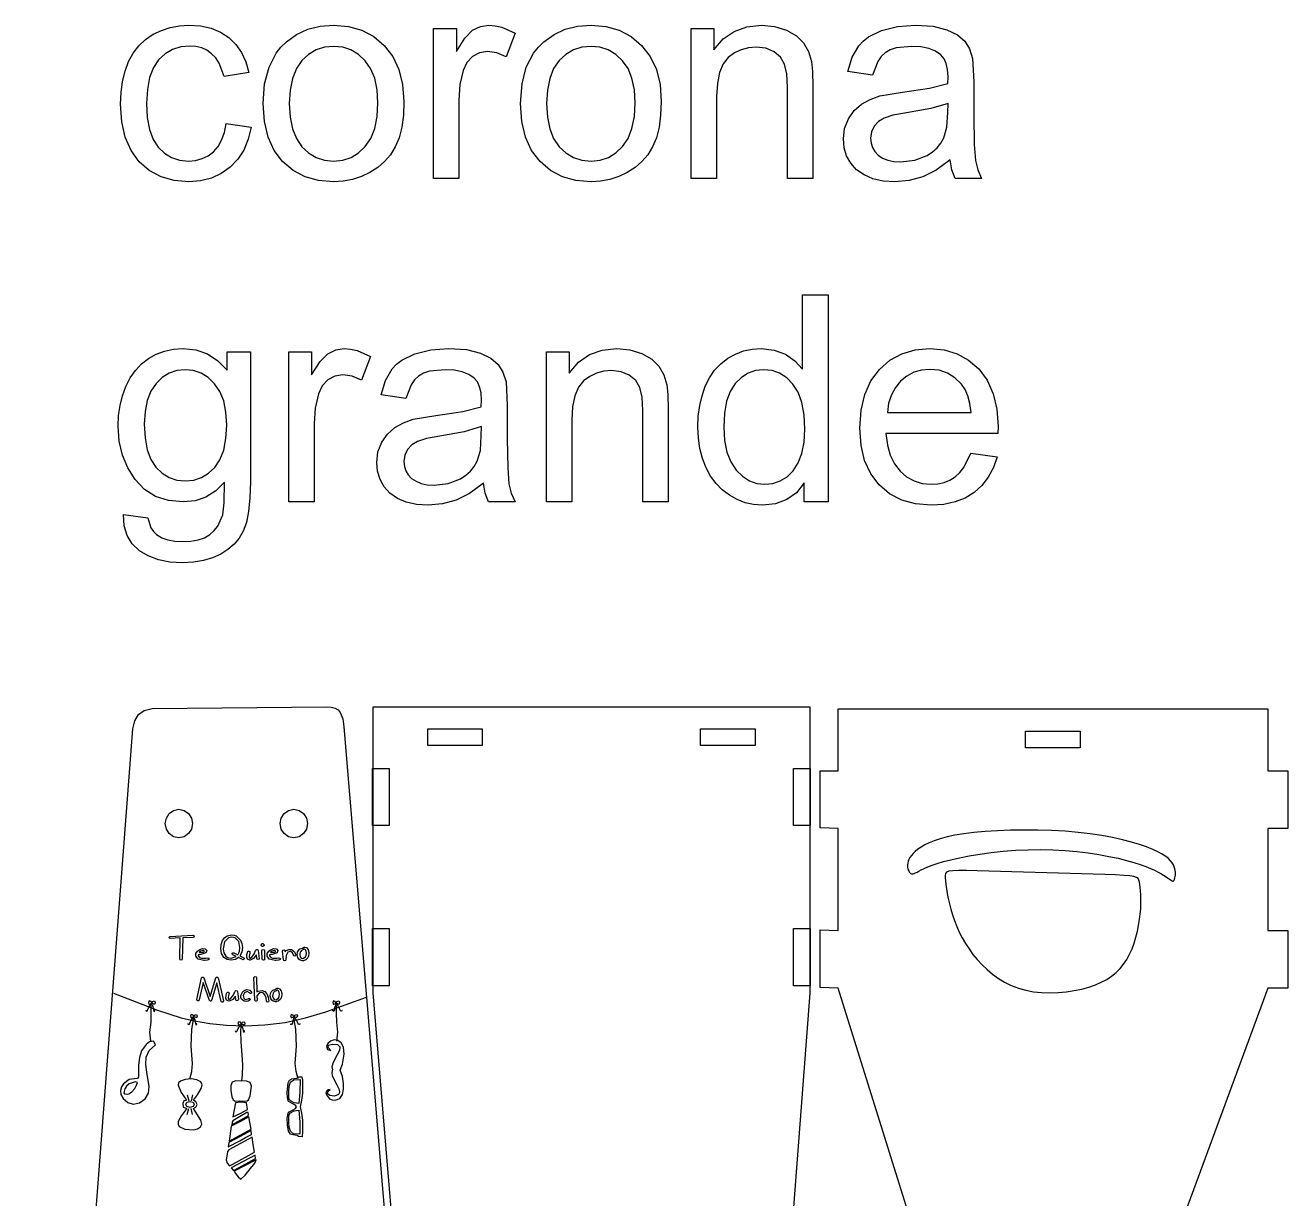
# Model space of a CAD drawing. Extents: x -1652 to 1470, y -458 to 1785.
# Drawn here: x -1312.9 to -1048.5, y 1165.5 to 1411.2 of the extents above; entities that cross this region are included whole.
import ezdxf

# ---------------------------------------------------------------- set-up
doc = ezdxf.new("R2010")
doc.units = 0
doc.layers.add('LAYER_1', color=7, linetype='CONTINUOUS')

msp = doc.modelspace()

# ---------------------------------------------------------------- linework, layer by layer
at = {"layer": 'LAYER_1', "color": 250}
for points in [[(-1270.8297, 1390.637), (-1265.6297, 1389.912), (-1266.2047, 1387.362), (-1267.1547, 1385.112), (-1268.4047, 1383.162), (-1270.0047, 1381.512), (-1271.8797, 1380.162), (-1273.9297, 1379.212), (-1276.2047, 1378.637), (-1278.6797, 1378.462), (-1281.7297, 1378.712), (-1284.4797, 1379.512), (-1286.9297, 1380.837), (-1289.0297, 1382.662), (-1290.7547, 1385.012), (-1291.9797, 1387.787), (-1292.7047, 1391.037), (-1292.9547, 1394.7369), (-1292.8547, 1397.187), (-1292.5297, 1399.487), (-1292.0047, 1401.637), (-1291.2547, 1403.637), (-1290.3047, 1405.412), (-1289.1547, 1406.962), (-1287.7547, 1408.2619), (-1286.1297, 1409.337), (-1284.3797, 1410.162), (-1282.5297, 1410.762), (-1280.6297, 1411.137), (-1278.6297, 1411.237), (-1276.2047, 1411.087), (-1273.9797, 1410.6119), (-1272.0047, 1409.787), (-1270.2797, 1408.6619), (-1268.8047, 1407.237), (-1267.6047, 1405.537), (-1266.7047, 1403.562), (-1266.1047, 1401.312), (-1271.2547, 1400.512), (-1272.2797, 1403.287), (-1273.0047, 1404.387), (-1273.8797, 1405.287), (-1274.8797, 1405.987), (-1275.9547, 1406.487), (-1277.1547, 1406.787), (-1278.4297, 1406.887), (-1280.3547, 1406.712), (-1282.0797, 1406.162), (-1283.6297, 1405.262), (-1284.9797, 1404.012), (-1286.0797, 1402.362), (-1286.8797, 1400.2869), (-1287.3297, 1397.787), (-1287.5047, 1394.887), (-1287.3547, 1391.937), (-1286.8797, 1389.412), (-1286.1297, 1387.337), (-1285.0797, 1385.687), (-1283.7547, 1384.437), (-1282.2797, 1383.537), (-1280.6047, 1383.012), (-1278.7297, 1382.812), (-1277.2297, 1382.937), (-1275.8547, 1383.312), (-1274.6047, 1383.912), (-1273.5047, 1384.737), (-1272.5297, 1385.837), (-1271.7797, 1387.162), (-1271.2047, 1388.787), (-1270.8297, 1390.637)], [(-1263.0797, 1394.862), (-1262.7797, 1398.937), (-1261.8547, 1402.437), (-1260.3547, 1405.387), (-1259.3547, 1406.6369), (-1258.2047, 1407.762), (-1256.0797, 1409.287), (-1253.7297, 1410.387), (-1251.1297, 1411.0369), (-1248.3297, 1411.237), (-1245.2297, 1410.987), (-1242.4297, 1410.187), (-1239.9297, 1408.862), (-1237.7297, 1407.012), (-1235.9297, 1404.6869), (-1234.6547, 1401.962), (-1233.8797, 1398.837), (-1233.6297, 1395.287), (-1233.7297, 1392.437), (-1234.0797, 1389.887), (-1234.6297, 1387.662), (-1235.4297, 1385.762), (-1236.4547, 1384.137), (-1237.6797, 1382.687), (-1239.1047, 1381.437), (-1240.7297, 1380.387), (-1242.5047, 1379.537), (-1244.3797, 1378.937), (-1246.3047, 1378.587), (-1248.3297, 1378.462), (-1251.4797, 1378.712), (-1254.3047, 1379.512), (-1256.8047, 1380.837), (-1259.0047, 1382.687), (-1260.7797, 1385.037), (-1262.0547, 1387.837), (-1262.8297, 1391.112), (-1263.0797, 1394.862)], [(-1227.4297, 1379.137), (-1227.4297, 1410.587), (-1222.6297, 1410.587), (-1222.6297, 1405.762), (-1220.8797, 1408.537), (-1219.2547, 1410.187), (-1217.6047, 1410.987), (-1215.8297, 1411.237), (-1214.4797, 1411.137), (-1213.1047, 1410.812), (-1210.3297, 1409.562), (-1212.2297, 1404.637), (-1214.1797, 1405.4619), (-1216.1047, 1405.737), (-1217.7547, 1405.4619), (-1219.2297, 1404.6869), (-1220.4297, 1403.437), (-1221.2047, 1401.762), (-1221.8797, 1398.812), (-1222.1047, 1395.5619), (-1222.1047, 1379.137), (-1227.4297, 1379.137)], [(-1209.1797, 1394.862), (-1208.8797, 1398.937), (-1207.9797, 1402.437), (-1206.4547, 1405.387), (-1205.4547, 1406.6369), (-1204.3297, 1407.762), (-1202.1797, 1409.287), (-1199.8297, 1410.387), (-1197.2547, 1411.0369), (-1194.4297, 1411.237), (-1191.3547, 1410.987), (-1188.5547, 1410.187), (-1186.0547, 1408.862), (-1183.8297, 1407.012), (-1182.0547, 1404.6869), (-1180.7547, 1401.962), (-1179.9797, 1398.837), (-1179.7297, 1395.287), (-1179.8547, 1392.437), (-1180.1797, 1389.887), (-1180.7547, 1387.662), (-1181.5547, 1385.762), (-1182.5547, 1384.137), (-1183.7797, 1382.687), (-1185.2047, 1381.437), (-1186.8547, 1380.387), (-1188.6297, 1379.537), (-1190.4797, 1378.937), (-1192.4297, 1378.587), (-1194.4297, 1378.462), (-1197.5797, 1378.712), (-1200.4047, 1379.512), (-1202.9297, 1380.837), (-1205.1047, 1382.687), (-1206.9047, 1385.037), (-1208.1797, 1387.837), (-1208.9297, 1391.112), (-1209.1797, 1394.862)], [(-1173.4797, 1379.137), (-1173.4797, 1410.587), (-1168.6797, 1410.587), (-1168.6797, 1406.112), (-1166.7797, 1408.362), (-1164.4547, 1409.962), (-1161.7797, 1410.937), (-1158.7047, 1411.237), (-1155.9797, 1410.987), (-1153.4797, 1410.2369), (-1151.4047, 1409.0369), (-1149.9047, 1407.562), (-1148.9047, 1405.737), (-1148.2547, 1403.612), (-1148.0297, 1401.587), (-1147.9547, 1398.437), (-1147.9547, 1379.137), (-1153.3047, 1379.137), (-1153.3047, 1398.237), (-1153.4547, 1401.0869), (-1153.9047, 1403.112), (-1154.7797, 1404.562), (-1156.1047, 1405.687), (-1157.8297, 1406.412), (-1159.8297, 1406.6369), (-1161.4547, 1406.512), (-1162.9797, 1406.112), (-1164.3797, 1405.437), (-1165.6797, 1404.487), (-1166.7547, 1403.162), (-1167.5297, 1401.362), (-1167.9797, 1399.062), (-1168.1547, 1396.287), (-1168.1547, 1379.137), (-1173.4797, 1379.137)], [(-1119.2297, 1383.062), (-1122.1297, 1380.912), (-1124.9547, 1379.512), (-1127.7797, 1378.712), (-1130.8297, 1378.462), (-1133.2797, 1378.612), (-1135.4047, 1379.087), (-1137.2547, 1379.887), (-1138.8047, 1380.987), (-1140.0297, 1382.337), (-1140.9047, 1383.862), (-1141.4047, 1385.562), (-1141.5797, 1387.437), (-1141.3297, 1389.637), (-1140.5297, 1391.637), (-1139.3297, 1393.362), (-1137.7797, 1394.687), (-1135.9797, 1395.712), (-1133.9547, 1396.437), (-1129.2047, 1397.237), (-1123.5797, 1398.087), (-1119.6797, 1399.062), (-1119.6547, 1400.437), (-1119.7547, 1401.962), (-1120.0297, 1403.212), (-1120.5047, 1404.237), (-1121.1547, 1405.037), (-1122.3047, 1405.812), (-1123.7047, 1406.362), (-1125.3547, 1406.712), (-1127.2547, 1406.812), (-1130.5296, 1406.487), (-1131.8047, 1406.087), (-1132.8047, 1405.4869), (-1133.6547, 1404.712), (-1134.3797, 1403.662), (-1135.4797, 1400.812), (-1140.6797, 1401.562), (-1139.7297, 1404.587), (-1138.3297, 1406.962), (-1137.4297, 1407.937), (-1136.3297, 1408.787), (-1133.6047, 1410.137), (-1130.2797, 1410.962), (-1126.4547, 1411.237), (-1122.8047, 1411.0119), (-1119.9047, 1410.287), (-1117.7047, 1409.237), (-1116.1797, 1407.912), (-1115.1797, 1406.287), (-1114.5297, 1404.2869), (-1114.2547, 1399.387), (-1114.2547, 1392.312), (-1114.1797, 1386.262), (-1113.9297, 1382.912), (-1113.4297, 1380.987), (-1112.6297, 1379.137), (-1118.2047, 1379.137), (-1118.8547, 1380.962), (-1119.2297, 1383.062)], [(-1257.6297, 1394.837), (-1257.4547, 1392.012), (-1256.9547, 1389.562), (-1256.1297, 1387.512), (-1254.9797, 1385.812), (-1253.5797, 1384.512), (-1252.0047, 1383.562), (-1250.2547, 1383.012), (-1248.3297, 1382.812), (-1246.4297, 1383.012), (-1244.6797, 1383.562), (-1243.1297, 1384.512), (-1241.7047, 1385.837), (-1240.5547, 1387.537), (-1239.7297, 1389.637), (-1239.2297, 1392.137), (-1239.0797, 1395.012), (-1239.2297, 1397.737), (-1239.7297, 1400.137), (-1240.5797, 1402.162), (-1241.7297, 1403.812), (-1243.1297, 1405.137), (-1244.7047, 1406.062), (-1246.4297, 1406.6369), (-1248.3297, 1406.812), (-1250.2547, 1406.6369), (-1252.0047, 1406.087), (-1253.5797, 1405.137), (-1254.9797, 1403.837), (-1256.1297, 1402.162), (-1256.9547, 1400.112), (-1257.4547, 1397.662), (-1257.6297, 1394.837)], [(-1203.7297, 1394.837), (-1203.5547, 1392.012), (-1203.0797, 1389.562), (-1202.2547, 1387.512), (-1201.1047, 1385.812), (-1199.6797, 1384.512), (-1198.1047, 1383.562), (-1196.3547, 1383.012), (-1194.4297, 1382.812), (-1192.5297, 1383.012), (-1190.8047, 1383.562), (-1189.2297, 1384.512), (-1187.8297, 1385.837), (-1186.6797, 1387.537), (-1185.8547, 1389.637), (-1185.3547, 1392.137), (-1185.1797, 1395.012), (-1185.3547, 1397.737), (-1185.8547, 1400.137), (-1186.6797, 1402.162), (-1187.8297, 1403.812), (-1189.2547, 1405.137), (-1190.8297, 1406.062), (-1192.5547, 1406.6369), (-1194.4297, 1406.812), (-1196.3547, 1406.6369), (-1198.1047, 1406.087), (-1199.6797, 1405.137), (-1201.1047, 1403.837), (-1202.2547, 1402.162), (-1203.0797, 1400.112), (-1203.5547, 1397.662), (-1203.7297, 1394.837)], [(-1119.6547, 1394.887), (-1123.2797, 1393.787), (-1128.3797, 1392.887), (-1131.2047, 1392.3869), (-1133.0547, 1391.812), (-1134.2547, 1391.087), (-1135.1547, 1390.112), (-1135.7047, 1388.912), (-1135.9047, 1387.587), (-1135.7797, 1386.562), (-1135.4797, 1385.637), (-1134.9797, 1384.812), (-1134.2797, 1384.062), (-1133.3797, 1383.437), (-1132.2797, 1382.987), (-1131.0047, 1382.737), (-1129.5547, 1382.637), (-1126.6297, 1382.987), (-1124.0547, 1383.987), (-1122.9547, 1384.712), (-1121.9797, 1385.562), (-1121.1797, 1386.537), (-1120.5297, 1387.637), (-1119.9047, 1389.862), (-1119.6797, 1392.937), (-1119.6547, 1394.887)], [(-1149.7797, 1311.412), (-1149.7797, 1315.412), (-1151.4297, 1313.362), (-1153.4547, 1311.912), (-1155.8297, 1311.037), (-1158.5547, 1310.762), (-1160.4047, 1310.887), (-1162.1547, 1311.262), (-1163.8547, 1311.912), (-1165.4547, 1312.812), (-1166.9547, 1313.962), (-1168.2547, 1315.287), (-1169.3797, 1316.837), (-1170.3547, 1318.587), (-1171.1047, 1320.512), (-1171.6547, 1322.587), (-1171.9547, 1324.787), (-1172.0797, 1327.112), (-1171.9797, 1329.412), (-1171.6797, 1331.587), (-1171.1797, 1333.662), (-1170.5047, 1335.637), (-1169.6297, 1337.437), (-1168.5547, 1339.012), (-1167.2797, 1340.362), (-1165.8047, 1341.512), (-1164.1797, 1342.387), (-1162.4797, 1343.037), (-1160.6797, 1343.412), (-1158.8047, 1343.537), (-1156.1047, 1343.237), (-1153.7297, 1342.337), (-1151.7297, 1340.962), (-1150.1297, 1339.212), (-1150.1297, 1354.812), (-1144.8047, 1354.812), (-1144.8047, 1311.412), (-1149.7797, 1311.412)], [(-1292.3547, 1308.812), (-1287.2047, 1308.087), (-1286.6047, 1306.012), (-1286.0797, 1305.212), (-1285.4047, 1304.587), (-1284.3047, 1303.937), (-1283.0547, 1303.487), (-1281.6047, 1303.212), (-1279.9797, 1303.112), (-1278.2297, 1303.212), (-1276.7047, 1303.487), (-1275.3797, 1303.937), (-1274.2547, 1304.587), (-1273.3297, 1305.412), (-1272.5547, 1306.362), (-1271.5297, 1308.712), (-1271.2297, 1311.237), (-1271.1547, 1315.537), (-1273.0047, 1313.737), (-1275.0797, 1312.437), (-1277.3547, 1311.687), (-1279.8547, 1311.412), (-1282.9047, 1311.712), (-1285.6047, 1312.587), (-1287.9297, 1314.037), (-1289.8797, 1316.087), (-1291.4547, 1318.537), (-1292.5547, 1321.237), (-1293.2297, 1324.137), (-1293.4547, 1327.287), (-1293.3547, 1329.512), (-1293.0297, 1331.612), (-1292.5297, 1333.662), (-1291.8297, 1335.612), (-1290.9297, 1337.387), (-1289.8297, 1338.962), (-1288.5547, 1340.337), (-1287.1047, 1341.462), (-1285.4797, 1342.387), (-1283.7297, 1343.012), (-1281.8547, 1343.412), (-1279.8297, 1343.537), (-1277.1797, 1343.262), (-1274.7547, 1342.412), (-1272.5797, 1340.987), (-1270.6547, 1338.987), (-1270.6547, 1342.862), (-1265.7547, 1342.862), (-1265.7547, 1315.712), (-1265.8547, 1312.312), (-1266.1297, 1309.437), (-1266.5797, 1307.112), (-1267.2547, 1305.312), (-1268.1047, 1303.862), (-1269.1797, 1302.562), (-1270.4547, 1301.437), (-1271.9797, 1300.462), (-1273.6797, 1299.687), (-1275.5797, 1299.137), (-1277.6797, 1298.812), (-1279.9547, 1298.687), (-1282.6047, 1298.837), (-1285.0297, 1299.312), (-1287.1547, 1300.112), (-1289.0047, 1301.212), (-1290.5297, 1302.637), (-1291.5797, 1304.387), (-1292.2047, 1306.437), (-1292.3547, 1308.812)], [(-1257.7297, 1311.412), (-1257.7297, 1342.862), (-1252.9547, 1342.862), (-1252.9547, 1338.062), (-1251.1797, 1340.837), (-1249.5547, 1342.462), (-1247.9047, 1343.262), (-1246.1297, 1343.537), (-1244.7797, 1343.437), (-1243.4047, 1343.112), (-1240.6297, 1341.862), (-1242.5297, 1336.937), (-1244.4797, 1337.762), (-1246.4297, 1338.037), (-1248.0797, 1337.762), (-1249.5297, 1336.962), (-1250.7297, 1335.737), (-1251.5047, 1334.062), (-1252.1797, 1331.087), (-1252.4047, 1327.862), (-1252.4047, 1311.412), (-1257.7297, 1311.412)], [(-1216.9547, 1315.362), (-1219.8547, 1313.212), (-1222.6547, 1311.787), (-1225.5047, 1311.012), (-1228.5547, 1310.762), (-1230.9797, 1310.912), (-1233.1297, 1311.387), (-1234.9797, 1312.162), (-1236.5297, 1313.287), (-1237.7297, 1314.612), (-1238.6047, 1316.137), (-1239.1297, 1317.837), (-1239.3047, 1319.712), (-1239.0547, 1321.937), (-1238.2547, 1323.937), (-1237.0297, 1325.637), (-1235.5047, 1326.987), (-1233.6797, 1327.987), (-1231.6547, 1328.737), (-1226.9047, 1329.537), (-1221.3047, 1330.362), (-1217.4047, 1331.362), (-1217.3547, 1332.737), (-1217.4547, 1334.237), (-1217.7547, 1335.512), (-1218.2297, 1336.537), (-1218.8797, 1337.312), (-1220.0297, 1338.112), (-1221.4297, 1338.662), (-1223.0797, 1339.012), (-1224.9547, 1339.112), (-1228.2297, 1338.787), (-1229.5047, 1338.362), (-1230.5297, 1337.787), (-1231.3797, 1337.012), (-1232.0797, 1335.962), (-1233.1797, 1333.112), (-1238.4047, 1333.837), (-1237.4547, 1336.862), (-1236.0547, 1339.262), (-1235.1547, 1340.237), (-1234.0547, 1341.087), (-1231.3297, 1342.437), (-1228.0047, 1343.262), (-1224.1797, 1343.537), (-1220.5297, 1343.312), (-1217.6047, 1342.587), (-1215.4297, 1341.512), (-1213.9047, 1340.212), (-1212.9047, 1338.587), (-1212.2297, 1336.562), (-1211.9797, 1331.662), (-1211.9797, 1324.612), (-1211.8797, 1318.562), (-1211.6297, 1315.212), (-1211.1547, 1313.287), (-1210.3297, 1311.412), (-1215.9047, 1311.412), (-1216.5797, 1313.237), (-1216.9547, 1315.362)], [(-1203.7797, 1311.412), (-1203.7797, 1342.862), (-1199.0047, 1342.862), (-1199.0047, 1338.412), (-1197.0797, 1340.662), (-1194.7797, 1342.262), (-1192.0797, 1343.212), (-1189.0047, 1343.537), (-1186.2797, 1343.287), (-1183.7797, 1342.512), (-1181.7047, 1341.337), (-1180.2047, 1339.837), (-1179.2047, 1338.037), (-1178.5547, 1335.912), (-1178.3297, 1333.887), (-1178.2547, 1330.737), (-1178.2547, 1311.412), (-1183.6047, 1311.412), (-1183.6047, 1330.537), (-1183.7547, 1333.387), (-1184.2047, 1335.387), (-1185.0797, 1336.837), (-1186.4297, 1337.962), (-1188.1297, 1338.687), (-1190.1297, 1338.937), (-1191.7547, 1338.812), (-1193.2797, 1338.387), (-1194.6797, 1337.712), (-1195.9797, 1336.762), (-1197.0547, 1335.462), (-1197.8297, 1333.637), (-1198.3047, 1331.362), (-1198.4547, 1328.587), (-1198.4547, 1311.412), (-1203.7797, 1311.412)], [(-1114.9047, 1321.612), (-1109.4047, 1320.862), (-1110.1797, 1318.612), (-1111.2547, 1316.612), (-1112.5797, 1314.862), (-1114.2047, 1313.412), (-1116.0797, 1312.237), (-1118.2047, 1311.412), (-1120.5797, 1310.912), (-1123.1797, 1310.762), (-1126.4547, 1311.012), (-1129.3547, 1311.812), (-1131.9047, 1313.137), (-1134.1047, 1314.987), (-1135.8547, 1317.312), (-1137.1297, 1320.087), (-1137.8797, 1323.262), (-1138.1297, 1326.887), (-1137.8797, 1330.612), (-1137.1047, 1333.912), (-1135.8297, 1336.762), (-1134.0547, 1339.162), (-1131.8547, 1341.087), (-1129.3797, 1342.437), (-1126.5797, 1343.262), (-1123.4797, 1343.537), (-1120.4797, 1343.262), (-1117.7547, 1342.462), (-1115.3547, 1341.137), (-1113.2047, 1339.262), (-1111.4547, 1336.887), (-1110.2047, 1334.087), (-1109.4547, 1330.862), (-1109.2047, 1327.187), (-1109.2547, 1325.787), (-1132.6797, 1325.787), (-1132.3797, 1323.337), (-1131.7797, 1321.212), (-1130.9047, 1319.387), (-1129.7297, 1317.862), (-1128.3547, 1316.662), (-1126.7797, 1315.812), (-1125.0797, 1315.287), (-1123.1797, 1315.112), (-1121.7797, 1315.212), (-1120.4797, 1315.512), (-1119.2797, 1315.987), (-1118.2047, 1316.662), (-1117.2047, 1317.562), (-1116.3297, 1318.662), (-1114.9047, 1321.612)], [(-1288.0047, 1327.687), (-1287.8297, 1324.812), (-1287.3797, 1322.337), (-1286.6047, 1320.312), (-1285.5297, 1318.687), (-1284.2297, 1317.437), (-1282.7547, 1316.562), (-1281.1547, 1316.012), (-1279.3797, 1315.837), (-1277.6047, 1316.012), (-1276.0047, 1316.537), (-1274.5297, 1317.437), (-1273.2047, 1318.662), (-1272.1297, 1320.262), (-1271.3297, 1322.287), (-1270.8797, 1324.687), (-1270.7297, 1327.512), (-1270.8797, 1330.212), (-1271.3547, 1332.562), (-1272.1547, 1334.562), (-1273.2797, 1336.187), (-1274.6297, 1337.487), (-1276.1047, 1338.387), (-1277.7297, 1338.937), (-1279.4547, 1339.112), (-1281.1797, 1338.937), (-1282.7547, 1338.387), (-1284.2047, 1337.487), (-1285.5047, 1336.237), (-1286.6047, 1334.612), (-1287.3797, 1332.662), (-1287.8297, 1330.337), (-1288.0047, 1327.687)], [(-1166.6297, 1327.112), (-1166.4547, 1324.287), (-1165.9797, 1321.837), (-1165.1797, 1319.787), (-1164.0547, 1318.087), (-1162.7297, 1316.787), (-1161.2797, 1315.862), (-1159.7297, 1315.312), (-1158.0547, 1315.112), (-1156.3547, 1315.287), (-1154.8047, 1315.837), (-1153.3797, 1316.712), (-1152.1047, 1317.962), (-1151.0297, 1319.587), (-1150.2547, 1321.562), (-1149.8047, 1323.937), (-1149.6547, 1326.662), (-1149.8047, 1329.662), (-1150.2797, 1332.237), (-1151.0547, 1334.387), (-1152.1547, 1336.112), (-1153.4547, 1337.412), (-1154.9297, 1338.362), (-1156.5297, 1338.937), (-1158.2797, 1339.112), (-1160.0047, 1338.937), (-1161.5547, 1338.387), (-1162.9547, 1337.487), (-1164.2297, 1336.237), (-1165.2797, 1334.562), (-1166.0297, 1332.512), (-1166.4797, 1330.012), (-1166.6297, 1327.112)], [(-1132.3797, 1330.137), (-1114.8547, 1330.137), (-1115.1047, 1332.012), (-1115.5297, 1333.612), (-1116.1047, 1334.987), (-1116.8547, 1336.087), (-1118.2297, 1337.437), (-1119.7797, 1338.412), (-1121.5297, 1338.987), (-1123.4547, 1339.187), (-1125.2047, 1339.012), (-1126.8297, 1338.562), (-1128.2797, 1337.787), (-1129.6047, 1336.712), (-1130.7047, 1335.387), (-1131.5297, 1333.862), (-1132.1046, 1332.112), (-1132.3797, 1330.137)], [(-1217.3547, 1327.187), (-1221.0047, 1326.087), (-1226.1047, 1325.187), (-1228.9047, 1324.687), (-1230.7547, 1324.112), (-1231.9547, 1323.387), (-1232.8547, 1322.387), (-1233.4297, 1321.212), (-1233.6047, 1319.862), (-1233.5047, 1318.862), (-1233.2047, 1317.937), (-1232.7047, 1317.087), (-1232.0047, 1316.337), (-1231.0797, 1315.737), (-1230.0047, 1315.287), (-1228.7297, 1315.012), (-1227.2547, 1314.937), (-1224.3547, 1315.262), (-1221.7797, 1316.287), (-1220.6547, 1317.012), (-1219.7047, 1317.862), (-1218.9047, 1318.837), (-1218.2547, 1319.937), (-1217.6047, 1322.162), (-1217.4047, 1325.237), (-1217.3547, 1327.187)], [(-1126.1579, 1233.8944), (-1125.7604, 1234.1054), (-1125.2734, 1234.3615), (-1124.6718, 1234.6566), (-1123.9303, 1234.9847), (-1123.0239, 1235.3395), (-1121.9274, 1235.7151), (-1120.6157, 1236.1053), (-1119.0637, 1236.504), (-1117.2566, 1236.9039), (-1115.2213, 1237.2929), (-1112.995, 1237.6578), (-1110.6148, 1237.9852), (-1108.1181, 1238.2618), (-1105.5421, 1238.4744), (-1102.9239, 1238.6096), (-1100.3008, 1238.6542), (-1097.7077, 1238.5993), (-1095.1692, 1238.4532), (-1092.7077, 1238.2286), (-1090.3453, 1237.9381), (-1088.1043, 1237.5945), (-1086.007, 1237.2103), (-1084.0756, 1236.7984), (-1082.3325, 1236.3714), (-1080.7936, 1235.9407), (-1079.4494, 1235.5128), (-1078.284, 1235.0926), (-1077.2816, 1234.6855), (-1076.4264, 1234.2964), (-1075.7024, 1233.9306), (-1075.094, 1233.5932), (-1074.5851, 1233.2893), (-1073.8117, 1232.7929), (-1073.2991, 1232.4335), (-1072.973, 1232.1936), (-1072.7591, 1232.0555), (-1072.6724, 1232.02), (-1072.5938, 1232.0077), (-1072.522, 1232.0206), (-1072.4556, 1232.0609), (-1072.3934, 1232.1306), (-1072.3339, 1232.2318), (-1072.2758, 1232.3667), (-1072.2178, 1232.5373), (-1072.1599, 1232.7449), (-1072.1075, 1232.9874), (-1072.0674, 1233.262), (-1072.0463, 1233.5658), (-1072.051, 1233.8958), (-1072.0883, 1234.2493), (-1072.1649, 1234.6234), (-1072.2875, 1235.0151), (-1072.465, 1235.422), (-1072.7147, 1235.8435), (-1073.0559, 1236.2792), (-1073.508, 1236.7289), (-1074.0903, 1237.1924), (-1074.8221, 1237.6692), (-1075.7228, 1238.1593), (-1076.8118, 1238.6623), (-1078.1041, 1239.1763), (-1079.5979, 1239.6921), (-1081.2871, 1240.1989), (-1083.1655, 1240.6861), (-1085.2271, 1241.1427), (-1087.4657, 1241.5581), (-1089.8753, 1241.9215), (-1092.4498, 1242.222), (-1095.1752, 1242.4511), (-1098.0067, 1242.6092), (-1100.8914, 1242.6987), (-1103.7766, 1242.7222), (-1106.6095, 1242.6822), (-1109.3375, 1242.5813), (-1111.9077, 1242.422), (-1114.2675, 1242.2069), (-1116.376, 1241.9392), (-1118.2397, 1241.625), (-1119.8769, 1241.2712), (-1121.3062, 1240.8844), (-1122.5457, 1240.4714), (-1123.6141, 1240.0392), (-1124.5295, 1239.5943), (-1125.3106, 1239.1437), (-1125.974, 1238.6934), (-1126.5301, 1238.247), (-1126.9875, 1237.8073), (-1127.355, 1237.3771), (-1127.6414, 1236.9593), (-1127.8552, 1236.5567), (-1128.0052, 1236.1721), (-1128.1001, 1235.8085), (-1128.1483, 1235.4683), (-1128.156, 1235.1525), (-1128.1294, 1234.862), (-1128.0743, 1234.5975), (-1127.9967, 1234.3599), (-1127.9026, 1234.1497), (-1127.798, 1233.9679), (-1127.6889, 1233.8152), (-1127.5789, 1233.6926), (-1127.4621, 1233.6024), (-1127.3303, 1233.5475), (-1127.1752, 1233.5305), (-1126.9887, 1233.5539), (-1126.7624, 1233.6206), (-1126.4882, 1233.7332), (-1126.1579, 1233.8944)], [(-1086.8338, 1233.4025), (-1113.5701, 1234.1902), (-1115.788, 1234.2365), (-1117.4638, 1234.2464), (-1118.6717, 1234.2051), (-1119.4855, 1234.0979), (-1119.9791, 1233.91), (-1120.2267, 1233.6269), (-1120.302, 1233.2337), (-1120.2792, 1232.7157), (-1120.2191, 1232.0633), (-1120.1302, 1231.2875), (-1120.0082, 1230.4042), (-1119.8485, 1229.4296), (-1119.6468, 1228.3797), (-1119.3985, 1227.2706), (-1119.0993, 1226.1182), (-1118.7446, 1224.9387), (-1118.3304, 1223.7465), (-1117.8538, 1222.5491), (-1117.3122, 1221.3524), (-1116.7031, 1220.1622), (-1116.024, 1218.9844), (-1115.2724, 1217.8249), (-1114.4457, 1216.6896), (-1113.5414, 1215.5844), (-1112.5573, 1214.5162), (-1111.4927, 1213.4973), (-1110.3472, 1212.5407), (-1109.1206, 1211.6599), (-1107.8125, 1210.8681), (-1106.4224, 1210.1784), (-1104.9502, 1209.6043), (-1103.3955, 1209.1588), (-1101.7623, 1208.8514), (-1100.0722, 1208.6761), (-1098.3512, 1208.6228), (-1096.6252, 1208.6816), (-1094.9203, 1208.8426), (-1093.2624, 1209.0957), (-1091.6775, 1209.4311), (-1090.1915, 1209.8388), (-1088.8251, 1210.311), (-1087.5774, 1210.8486), (-1086.4425, 1211.4547), (-1085.4142, 1212.1323), (-1084.4864, 1212.8846), (-1083.653, 1213.7146), (-1082.9078, 1214.6254), (-1082.2449, 1215.6201), (-1081.6585, 1216.6981), (-1081.1451, 1217.8447), (-1080.7015, 1219.0414), (-1080.3245, 1220.2698), (-1080.0109, 1221.5115), (-1079.7577, 1222.7481), (-1079.5615, 1223.9611), (-1079.4194, 1225.1322), (-1079.3276, 1226.245), (-1079.2804, 1227.2913), (-1079.2715, 1228.2651), (-1079.2947, 1229.1604), (-1079.3437, 1229.971), (-1079.4122, 1230.691), (-1079.4941, 1231.3142), (-1079.5829, 1231.8347), (-1079.6863, 1232.2499), (-1079.8667, 1232.5717), (-1080.2003, 1232.8154), (-1080.7633, 1232.9965), (-1081.6319, 1233.1303), (-1082.8824, 1233.2324), (-1084.591, 1233.3179), (-1086.8338, 1233.4025)], [(-1280.308, 1215.4904), (-1280.483, 1215.5654), (-1280.558, 1215.7154), (-1280.433, 1220.1154), (-1280.433, 1220.1154), (-1282.533, 1220.0154), (-1282.558, 1220.0154), (-1282.733, 1220.0654), (-1282.808, 1220.2154), (-1282.733, 1220.3654), (-1282.558, 1220.4404), (-1277.783, 1220.6904), (-1277.608, 1220.6404), (-1277.533, 1220.4654), (-1277.583, 1220.3154), (-1277.758, 1220.2404), (-1279.933, 1220.1404), (-1279.933, 1220.0904), (-1280.058, 1215.6904), (-1280.133, 1215.5404), (-1280.308, 1215.4904)], [(-1267.258, 1215.5654), (-1267.383, 1215.5904), (-1268.283, 1216.0154), (-1268.908, 1215.6154), (-1269.783, 1215.4404), (-1270.608, 1215.6154), (-1271.308, 1216.0654), (-1271.808, 1216.8654), (-1271.983, 1217.8404), (-1271.883, 1218.7654), (-1271.608, 1219.5654), (-1271.158, 1220.1404), (-1270.608, 1220.5404), (-1269.658, 1220.7654), (-1269.183, 1220.6904), (-1268.733, 1220.5404), (-1267.808, 1219.6404), (-1267.533, 1218.9404), (-1267.433, 1218.1404), (-1267.583, 1217.1654), (-1267.958, 1216.3654), (-1267.133, 1215.9654), (-1267.008, 1215.8404), (-1267.033, 1215.6654), (-1267.258, 1215.5654)], [(-1271.483, 1217.8654), (-1271.333, 1216.9904), (-1270.933, 1216.3404), (-1270.408, 1215.9904), (-1269.783, 1215.8654), (-1268.733, 1216.2404), (-1269.458, 1216.6154), (-1269.583, 1216.7404), (-1269.558, 1216.9154), (-1269.408, 1217.0154), (-1269.208, 1216.9904), (-1268.408, 1216.5904), (-1268.058, 1217.2654), (-1267.958, 1218.1404), (-1268.208, 1219.3904), (-1268.983, 1220.1654), (-1269.658, 1220.3154), (-1270.358, 1220.1654), (-1271.183, 1219.2904), (-1271.483, 1217.8654)], [(-1263.208, 1218.3154), (-1263.283, 1218.3404), (-1263.383, 1218.3904), (-1263.483, 1218.5654), (-1263.483, 1218.6654), (-1263.458, 1218.7404), (-1263.458, 1218.7904), (-1263.358, 1218.9404), (-1263.183, 1218.9654), (-1262.983, 1218.8404), (-1262.883, 1218.7154), (-1262.883, 1218.5654), (-1262.933, 1218.4904), (-1262.983, 1218.4404), (-1263.108, 1218.3404), (-1263.208, 1218.3154)], [(-1275.533, 1215.4154), (-1276.733, 1215.6654), (-1277.208, 1216.3154), (-1277.158, 1216.8904), (-1276.808, 1217.3904), (-1276.358, 1217.7154), (-1275.808, 1217.9154), (-1275.233, 1217.8404), (-1274.908, 1217.4904), (-1275.058, 1216.9904), (-1276.133, 1216.6404), (-1276.458, 1216.6154), (-1276.708, 1216.6154), (-1276.708, 1216.3904), (-1276.433, 1216.0404), (-1276.008, 1215.8904), (-1275.533, 1215.8654), (-1275.058, 1215.8904), (-1274.708, 1215.9404), (-1274.533, 1215.9154), (-1274.408, 1215.7654), (-1274.458, 1215.6154), (-1274.608, 1215.5154), (-1274.833, 1215.4654), (-1275.358, 1215.4154), (-1275.533, 1215.4154)], [(-1275.583, 1217.4904), (-1275.658, 1217.4904), (-1275.733, 1217.4904), (-1276.108, 1217.3404), (-1276.433, 1217.1154), (-1276.483, 1217.0654), (-1276.358, 1217.0654), (-1276.183, 1217.0654), (-1275.858, 1217.1154), (-1275.633, 1217.1654), (-1275.508, 1217.2404), (-1275.433, 1217.2654), (-1275.408, 1217.3904), (-1275.458, 1217.4404), (-1275.583, 1217.4904)], [(-1265.833, 1215.4654), (-1265.858, 1215.4654), (-1266.383, 1215.7154), (-1266.533, 1216.1154), (-1266.483, 1216.6904), (-1266.383, 1217.0654), (-1266.333, 1217.2404), (-1266.208, 1217.3654), (-1266.008, 1217.3904), (-1265.858, 1217.2654), (-1265.858, 1217.1154), (-1265.908, 1216.9404), (-1265.983, 1216.5904), (-1266.033, 1216.3154), (-1266.008, 1216.1154), (-1265.983, 1216.0154), (-1265.958, 1215.9654), (-1265.933, 1215.9154), (-1265.833, 1215.9154), (-1265.458, 1216.1154), (-1265.033, 1216.6904), (-1264.858, 1216.9904), (-1264.733, 1217.2904), (-1264.658, 1217.4904), (-1264.608, 1217.5654), (-1264.508, 1217.6904), (-1264.358, 1217.7154), (-1264.183, 1217.6404), (-1264.133, 1217.5154), (-1263.908, 1215.8404), (-1263.958, 1215.6904), (-1264.158, 1215.6154), (-1264.333, 1215.6654), (-1264.433, 1215.7904), (-1264.508, 1216.5904), (-1264.558, 1216.4904), (-1265.083, 1215.8154), (-1265.833, 1215.4654)], [(-1263.033, 1215.4654), (-1263.208, 1215.5404), (-1263.283, 1215.6904), (-1263.333, 1217.4904), (-1263.283, 1217.6404), (-1263.083, 1217.7154), (-1262.908, 1217.6654), (-1262.833, 1217.5154), (-1262.783, 1215.6904), (-1262.833, 1215.5404), (-1263.033, 1215.4654), (-1263.033, 1215.4654)], [(-1260.608, 1215.4154), (-1261.808, 1215.6654), (-1262.283, 1216.3154), (-1262.233, 1216.8904), (-1261.883, 1217.3904), (-1261.433, 1217.7154), (-1260.883, 1217.9154), (-1260.308, 1217.8404), (-1260.008, 1217.4904), (-1260.133, 1216.9904), (-1261.233, 1216.6404), (-1261.533, 1216.6154), (-1261.783, 1216.6154), (-1261.783, 1216.3904), (-1261.508, 1216.0404), (-1261.108, 1215.8904), (-1260.608, 1215.8654), (-1260.133, 1215.8904), (-1259.808, 1215.9404), (-1259.608, 1215.9154), (-1259.483, 1215.7654), (-1259.533, 1215.6154), (-1259.683, 1215.5154), (-1259.908, 1215.4654), (-1260.458, 1215.4154), (-1260.608, 1215.4154)], [(-1260.683, 1217.4904), (-1260.733, 1217.4904), (-1260.808, 1217.4904), (-1261.183, 1217.3404), (-1261.508, 1217.1154), (-1261.583, 1217.0654), (-1261.433, 1217.0654), (-1261.258, 1217.0654), (-1260.933, 1217.1154), (-1260.708, 1217.1654), (-1260.583, 1217.2404), (-1260.508, 1217.2654), (-1260.483, 1217.3904), (-1260.533, 1217.4404), (-1260.683, 1217.4904)], [(-1258.558, 1215.3404), (-1258.733, 1215.3904), (-1258.808, 1215.5404), (-1259.008, 1217.3904), (-1258.958, 1217.5404), (-1258.783, 1217.6154), (-1258.608, 1217.5654), (-1258.508, 1217.4154), (-1258.483, 1217.2404), (-1258.283, 1217.4654), (-1257.733, 1217.7404), (-1257.158, 1217.6904), (-1256.533, 1217.2404), (-1256.258, 1216.5404), (-1256.308, 1216.3904), (-1256.508, 1216.3154), (-1256.683, 1216.3654), (-1256.758, 1216.5404), (-1256.958, 1216.9904), (-1257.358, 1217.2904), (-1257.933, 1217.1404), (-1258.283, 1216.4404), (-1258.308, 1215.5654), (-1258.383, 1215.4154), (-1258.558, 1215.3404), (-1258.558, 1215.3404)], [(-1254.883, 1215.3654), (-1255.358, 1215.4654), (-1255.633, 1215.6904), (-1255.833, 1216.0154), (-1255.958, 1216.5654), (-1255.883, 1217.1154), (-1255.683, 1217.5154), (-1255.408, 1217.8404), (-1254.758, 1218.0154), (-1254.758, 1217.9904), (-1254.708, 1218.1404), (-1254.558, 1218.2154), (-1254.358, 1218.2154), (-1254.008, 1218.0904), (-1253.683, 1217.6904), (-1253.508, 1217.0154), (-1253.583, 1216.3404), (-1253.808, 1215.9154), (-1254.183, 1215.5654), (-1254.658, 1215.3654), (-1254.883, 1215.3654)], [(-1254.433, 1217.7904), (-1254.458, 1217.7904), (-1254.608, 1217.8154), (-1254.633, 1217.7154), (-1254.758, 1217.6154), (-1254.933, 1217.5904), (-1255.058, 1217.5154), (-1255.233, 1217.3154), (-1255.333, 1217.1404), (-1255.433, 1216.8904), (-1255.433, 1216.5654), (-1255.333, 1216.1654), (-1255.108, 1215.8654), (-1254.758, 1215.7904), (-1254.233, 1216.1404), (-1254.058, 1216.4654), (-1254.008, 1216.9654), (-1254.058, 1217.3154), (-1254.133, 1217.5154), (-1254.233, 1217.6654), (-1254.308, 1217.7404), (-1254.433, 1217.7904)], [(-1271.658, 1206.6654), (-1271.808, 1206.7154), (-1271.883, 1206.8404), (-1272.808, 1210.7404), (-1273.883, 1207.0154), (-1273.958, 1206.8904), (-1274.108, 1206.8654), (-1274.133, 1206.8654), (-1274.358, 1207.0154), (-1275.683, 1210.7904), (-1276.458, 1207.1404), (-1276.558, 1206.9904), (-1276.758, 1206.9654), (-1276.933, 1207.0404), (-1276.958, 1207.2154), (-1275.983, 1211.7654), (-1275.908, 1211.8904), (-1275.758, 1211.9404), (-1275.583, 1211.9154), (-1275.483, 1211.7904), (-1274.158, 1207.8904), (-1273.033, 1211.7904), (-1272.958, 1211.9154), (-1272.783, 1211.9404), (-1272.633, 1211.8904), (-1272.533, 1211.7654), (-1271.408, 1206.9404), (-1271.433, 1206.7654), (-1271.608, 1206.6904), (-1271.658, 1206.6654)], [(-1262.133, 1206.6904), (-1262.308, 1206.7404), (-1262.408, 1206.8904), (-1262.483, 1207.6154), (-1262.708, 1208.1904), (-1263.033, 1208.5404), (-1263.408, 1208.7154), (-1263.858, 1208.6404), (-1264.333, 1208.0904), (-1264.383, 1208.0154), (-1264.358, 1207.1154), (-1264.433, 1206.9654), (-1264.583, 1206.8904), (-1264.608, 1206.8904), (-1264.783, 1206.9654), (-1264.858, 1207.0904), (-1265.008, 1211.8404), (-1264.933, 1211.9904), (-1264.758, 1212.0654), (-1264.583, 1212.0154), (-1264.508, 1211.8654), (-1264.408, 1208.8154), (-1264.283, 1208.8904), (-1264.158, 1208.9904), (-1263.308, 1209.1404), (-1262.758, 1208.9154), (-1262.308, 1208.4404), (-1262.008, 1207.7404), (-1261.883, 1206.8904), (-1261.958, 1206.7404), (-1262.133, 1206.6904), (-1262.133, 1206.6904)], [(-1270.208, 1206.8654), (-1270.208, 1206.8654), (-1270.733, 1207.0904), (-1270.883, 1207.4904), (-1270.858, 1208.0654), (-1270.758, 1208.4654), (-1270.683, 1208.6404), (-1270.558, 1208.7654), (-1270.383, 1208.7654), (-1270.233, 1208.6654), (-1270.208, 1208.4904), (-1270.258, 1208.3404), (-1270.358, 1207.9904), (-1270.383, 1207.6904), (-1270.383, 1207.5154), (-1270.358, 1207.3904), (-1270.333, 1207.3404), (-1270.283, 1207.3154), (-1270.208, 1207.2904), (-1269.833, 1207.4904), (-1269.383, 1208.0654), (-1269.233, 1208.3904), (-1269.083, 1208.6654), (-1269.008, 1208.8654), (-1268.983, 1208.9404), (-1268.883, 1209.0654), (-1268.708, 1209.0904), (-1268.558, 1209.0404), (-1268.483, 1208.9154), (-1268.283, 1207.2404), (-1268.333, 1207.0654), (-1268.508, 1206.9904), (-1268.708, 1207.0404), (-1268.783, 1207.1904), (-1268.883, 1207.9654), (-1268.933, 1207.8904), (-1269.433, 1207.2154), (-1270.208, 1206.8654)], [(-1266.633, 1206.7904), (-1267.033, 1206.8654), (-1267.608, 1207.3154), (-1267.758, 1207.6654), (-1267.783, 1208.0654), (-1267.358, 1208.9404), (-1266.958, 1209.2154), (-1266.508, 1209.3404), (-1265.908, 1209.2154), (-1265.508, 1208.7404), (-1265.533, 1208.5904), (-1265.683, 1208.4904), (-1265.883, 1208.4904), (-1265.983, 1208.6154), (-1266.433, 1208.9154), (-1266.983, 1208.6404), (-1267.283, 1208.0404), (-1267.158, 1207.5154), (-1266.833, 1207.2654), (-1266.233, 1207.3904), (-1266.058, 1207.4654), (-1265.883, 1207.4154), (-1265.783, 1207.2654), (-1265.858, 1207.1154), (-1266.233, 1206.8654), (-1266.633, 1206.7904)], [(-1260.533, 1206.7404), (-1261.008, 1206.8654), (-1261.283, 1207.0904), (-1261.483, 1207.4154), (-1261.608, 1207.9654), (-1261.533, 1208.4904), (-1261.358, 1208.8904), (-1261.058, 1209.2154), (-1260.433, 1209.3904), (-1260.408, 1209.3904), (-1260.358, 1209.5154), (-1260.208, 1209.5904), (-1260.033, 1209.5904), (-1259.683, 1209.4904), (-1259.333, 1209.0654), (-1259.183, 1208.3904), (-1259.233, 1207.7404), (-1259.458, 1207.3154), (-1259.858, 1206.9404), (-1260.333, 1206.7654), (-1260.533, 1206.7404)], [(-1260.108, 1209.1654), (-1260.108, 1209.1654), (-1260.258, 1209.1904), (-1260.283, 1209.1154), (-1260.408, 1208.9904), (-1260.583, 1208.9904), (-1260.733, 1208.9154), (-1260.908, 1208.6904), (-1261.008, 1208.5404), (-1261.083, 1208.2904), (-1261.108, 1207.9404), (-1261.008, 1207.5654), (-1260.783, 1207.2404), (-1260.433, 1207.1904), (-1259.883, 1207.5404), (-1259.733, 1207.8654), (-1259.683, 1208.3654), (-1259.733, 1208.6904), (-1259.808, 1208.9154), (-1259.883, 1209.0404), (-1259.983, 1209.1154), (-1260.108, 1209.1654)], [(-1286.433, 1206.4404), (-1286.558, 1206.8154), (-1286.958, 1206.9404), (-1287.133, 1206.6404), (-1287.033, 1206.2904), (-1286.858, 1206.2904), (-1286.658, 1206.3154), (-1286.433, 1206.4404)], [(-1286.383, 1206.4404), (-1286.258, 1206.8154), (-1285.858, 1206.9404), (-1285.683, 1206.6404), (-1285.783, 1206.2904), (-1285.958, 1206.2904), (-1286.158, 1206.3154), (-1286.383, 1206.4404)], [(-1247.858, 1206.4404), (-1247.983, 1206.8154), (-1248.383, 1206.9404), (-1248.533, 1206.6404), (-1248.458, 1206.2904), (-1248.283, 1206.2904), (-1248.058, 1206.3154), (-1247.858, 1206.4404)], [(-1247.808, 1206.4404), (-1247.658, 1206.8154), (-1247.258, 1206.9404), (-1247.108, 1206.6404), (-1247.183, 1206.2904), (-1247.383, 1206.2904), (-1247.583, 1206.3154), (-1247.808, 1206.4404)], [(-1277.633, 1203.6404), (-1277.758, 1203.9904), (-1278.158, 1204.1154), (-1278.333, 1203.8154), (-1278.233, 1203.4654), (-1278.058, 1203.4654), (-1277.858, 1203.5154), (-1277.633, 1203.6404)], [(-1277.583, 1203.6404), (-1277.458, 1203.9904), (-1277.058, 1204.1154), (-1276.883, 1203.8154), (-1276.983, 1203.4654), (-1277.158, 1203.4654), (-1277.358, 1203.5154), (-1277.583, 1203.6404)], [(-1256.658, 1203.6404), (-1256.783, 1203.9904), (-1257.183, 1204.1154), (-1257.358, 1203.8154), (-1257.258, 1203.4654), (-1257.083, 1203.4654), (-1256.883, 1203.5154), (-1256.658, 1203.6404)], [(-1256.608, 1203.6404), (-1256.483, 1203.9904), (-1256.083, 1204.1154), (-1255.908, 1203.8154), (-1256.008, 1203.4654), (-1256.183, 1203.4654), (-1256.383, 1203.5154), (-1256.608, 1203.6404)], [(-1267.683, 1202.1154), (-1267.808, 1202.4904), (-1268.208, 1202.5904), (-1268.383, 1202.3154), (-1268.283, 1201.9404), (-1268.108, 1201.9654), (-1267.883, 1201.9904), (-1267.683, 1202.1154)], [(-1267.633, 1202.1154), (-1267.508, 1202.4904), (-1267.108, 1202.5904), (-1266.933, 1202.3154), (-1267.008, 1201.9404), (-1267.208, 1201.9654), (-1267.408, 1201.9904), (-1267.633, 1202.1154)], [(-1289.183, 1191.8154), (-1289.208, 1191.0154), (-1289.433, 1190.6654), (-1290.033, 1190.6404), (-1291.158, 1190.4654), (-1292.358, 1189.5904), (-1292.783, 1188.9404), (-1292.983, 1188.1904), (-1292.883, 1187.3654), (-1292.383, 1186.4904), (-1291.408, 1185.6654), (-1290.308, 1185.3404), (-1288.983, 1185.6154), (-1287.808, 1186.4404), (-1287.108, 1187.6154), (-1286.983, 1188.9904), (-1287.433, 1192.0404), (-1287.633, 1193.6154), (-1287.558, 1195.1404), (-1286.958, 1196.5404), (-1285.658, 1197.7654), (-1286.083, 1198.5404), (-1286.858, 1198.3904), (-1287.608, 1197.8404), (-1288.558, 1196.5154), (-1289.008, 1195.1154), (-1289.208, 1193.4904), (-1289.183, 1191.8154)], [(-1248.933, 1196.5654), (-1249.508, 1197.2154), (-1249.433, 1197.6404), (-1248.558, 1197.8904), (-1247.508, 1197.7904), (-1247.033, 1197.3154), (-1247.083, 1196.5654), (-1247.558, 1195.6154), (-1248.433, 1194.0404), (-1248.733, 1193.1154), (-1248.558, 1192.5154), (-1248.583, 1192.4904), (-1248.633, 1192.3904), (-1248.733, 1191.8904), (-1248.633, 1191.3404), (-1248.183, 1190.2904), (-1247.683, 1189.3654), (-1247.183, 1188.3654), (-1247.133, 1187.7654), (-1247.333, 1187.3404), (-1248.183, 1187.0154), (-1249.158, 1187.1404), (-1249.658, 1187.5404), (-1249.458, 1188.0654), (-1249.058, 1188.4154), (-1249.558, 1188.2904), (-1249.858, 1188.0404), (-1249.958, 1187.6654), (-1249.858, 1187.2404), (-1249.208, 1186.4654), (-1248.658, 1186.2404), (-1248.008, 1186.1904), (-1247.058, 1186.5404), (-1246.508, 1187.3654), (-1246.258, 1188.4654), (-1246.283, 1189.6404), (-1246.508, 1191.1154), (-1246.958, 1192.4404), (-1246.508, 1193.6904), (-1246.158, 1195.7904), (-1246.283, 1197.2654), (-1246.758, 1198.1904), (-1247.458, 1198.6654), (-1248.233, 1198.7654), (-1248.983, 1198.5154), (-1249.558, 1198.0404), (-1249.808, 1197.3904), (-1249.608, 1196.7654), (-1248.933, 1196.5654)], [(-1289.908, 1189.9904), (-1291.133, 1189.5904), (-1291.708, 1189.0904), (-1292.083, 1188.5404), (-1292.258, 1187.6904), (-1292.108, 1187.4654), (-1291.783, 1187.3904), (-1291.233, 1187.5154), (-1290.558, 1187.9154), (-1289.983, 1188.5904), (-1289.583, 1189.2654), (-1289.408, 1189.8904), (-1289.908, 1189.9904)], [(-1279.158, 1184.4154), (-1279.158, 1184.3154), (-1280.208, 1182.9154), (-1280.558, 1182.2904), (-1280.858, 1181.6904), (-1280.908, 1181.1154), (-1280.708, 1180.6404), (-1279.458, 1180.0654), (-1277.633, 1179.9654), (-1276.833, 1180.1654), (-1276.208, 1180.5404), (-1275.933, 1181.1404), (-1276.108, 1181.9904), (-1277.658, 1184.3904), (-1277.208, 1184.7154), (-1276.908, 1185.2404), (-1277.183, 1185.7904), (-1277.658, 1186.1404), (-1276.858, 1187.2404), (-1276.083, 1188.5904), (-1275.883, 1189.3654), (-1276.108, 1190.0154), (-1276.958, 1190.4404), (-1278.183, 1190.5904), (-1279.433, 1190.4654), (-1280.408, 1190.1404), (-1280.783, 1189.8154), (-1280.908, 1189.2654), (-1280.283, 1187.7904), (-1279.258, 1186.3404), (-1279.258, 1186.2654), (-1279.108, 1186.1404), (-1279.208, 1186.0904), (-1279.733, 1185.9904), (-1279.883, 1185.4404), (-1279.808, 1184.7154), (-1279.208, 1184.4654), (-1279.158, 1184.4154)], [(-1268.958, 1185.9654), (-1267.983, 1186.0154), (-1266.933, 1185.9654), (-1266.458, 1185.9904), (-1266.133, 1186.2154), (-1265.808, 1187.0654), (-1265.558, 1189.0904), (-1265.833, 1189.8654), (-1266.583, 1190.1654), (-1268.783, 1190.1904), (-1269.583, 1189.9154), (-1269.858, 1189.2154), (-1269.833, 1188.1654), (-1269.633, 1186.8904), (-1269.358, 1186.2154), (-1268.958, 1185.9654)], [(-1254.858, 1190.3654), (-1254.858, 1187.5904), (-1255.083, 1186.1654), (-1255.358, 1184.7654), (-1255.083, 1183.4154), (-1254.858, 1181.9654), (-1254.858, 1179.5654), (-1254.933, 1178.4654), (-1255.658, 1178.5154), (-1255.983, 1178.7404), (-1256.783, 1178.8654), (-1257.383, 1179.0404), (-1257.808, 1179.6404), (-1258.008, 1180.9904), (-1258.058, 1182.4154), (-1257.783, 1183.6404), (-1256.808, 1184.1654), (-1256.308, 1184.4154), (-1256.083, 1184.7404), (-1256.283, 1185.0904), (-1256.758, 1185.3404), (-1257.758, 1185.8654), (-1258.008, 1186.6154), (-1258.058, 1187.7404), (-1257.833, 1189.7654), (-1257.558, 1190.3154), (-1257.133, 1190.5904), (-1256.033, 1190.7654), (-1255.758, 1190.8904), (-1255.608, 1191.0654), (-1254.958, 1191.0404), (-1254.858, 1190.3654)], [(-1255.608, 1185.4654), (-1256.583, 1185.5904), (-1257.383, 1186.0154), (-1257.658, 1186.3154), (-1257.733, 1186.8404), (-1257.683, 1188.0404), (-1257.608, 1189.1154), (-1257.358, 1189.9154), (-1256.683, 1190.3904), (-1255.358, 1190.4654), (-1255.383, 1187.8654), (-1255.608, 1185.4654)], [(-1278.408, 1185.8904), (-1277.758, 1185.7154), (-1277.508, 1185.2654), (-1277.758, 1184.8154), (-1278.408, 1184.6154), (-1279.058, 1184.8154), (-1279.308, 1185.2654), (-1279.058, 1185.7154), (-1278.408, 1185.8904)], [(-1268.883, 1185.5904), (-1269.408, 1182.6404), (-1267.933, 1183.3904), (-1266.333, 1184.2154), (-1266.583, 1185.5904), (-1267.733, 1185.7654), (-1268.883, 1185.5904)], [(-1269.758, 1180.7154), (-1270.183, 1177.5904), (-1265.633, 1180.0654), (-1266.058, 1182.6404), (-1267.858, 1181.6904), (-1269.758, 1180.7154)], [(-1269.658, 1180.9904), (-1266.508, 1182.7404), (-1266.233, 1182.8904), (-1266.158, 1183.1904), (-1266.233, 1183.5404), (-1266.508, 1183.5404), (-1268.033, 1182.6904), (-1269.433, 1181.8404), (-1269.608, 1181.5154), (-1269.658, 1180.9904)], [(-1255.608, 1184.0654), (-1255.383, 1181.5904), (-1255.408, 1179.0654), (-1256.733, 1179.1154), (-1257.383, 1179.6654), (-1257.633, 1180.5154), (-1257.683, 1181.4904), (-1257.733, 1182.6404), (-1257.658, 1183.1904), (-1257.383, 1183.5154), (-1256.583, 1183.9404), (-1255.608, 1184.0654)], [(-1270.283, 1177.3154), (-1270.383, 1176.3904), (-1267.958, 1177.6654), (-1266.758, 1178.3404), (-1265.533, 1178.9654), (-1265.633, 1179.7904), (-1267.908, 1178.5654), (-1270.283, 1177.3154)], [(-1270.808, 1173.6404), (-1270.633, 1172.9904), (-1270.108, 1172.4404), (-1269.458, 1172.7904), (-1264.933, 1175.2904), (-1265.158, 1176.8654), (-1265.358, 1178.4154), (-1270.258, 1175.7404), (-1270.558, 1175.4154), (-1270.633, 1174.8404), (-1270.808, 1173.6404)], [(-1269.758, 1171.9904), (-1269.308, 1171.4404), (-1268.133, 1172.0404), (-1264.658, 1173.9154), (-1264.783, 1174.6404), (-1269.758, 1171.9904)], [(-1269.133, 1171.2654), (-1268.858, 1170.8154), (-1268.333, 1170.1154), (-1267.733, 1169.5904), (-1266.858, 1170.4654), (-1266.033, 1171.4904), (-1264.833, 1172.9904), (-1264.583, 1173.6404), (-1266.883, 1172.4904), (-1269.133, 1171.2654)]]:
    msp.add_lwpolyline(points, close=True, dxfattribs=at)
at = {"layer": 'LAYER_1', "color": 114}
for points in [[(-1286.358, 1268.1904), (-1249.833, 1268.4904), (-1248.833, 1268.4404), (-1248.033, 1268.2154), (-1247.408, 1267.8654), (-1246.958, 1267.3654), (-1246.408, 1266.0404), (-1246.208, 1264.3654), (-1221.433, 968.4404), (-1221.433, 908.4904), (-1312.908, 908.4904), (-1312.908, 968.4404), (-1290.383, 1263.9404), (-1289.958, 1265.6154), (-1289.183, 1266.8904), (-1288.008, 1267.7654), (-1286.358, 1268.1904)], [(-1175.158, 908.7904), (-1211.683, 908.4904), (-1212.683, 908.5404), (-1213.483, 908.7404), (-1214.108, 909.1154), (-1214.558, 909.6154), (-1215.108, 910.9404), (-1215.308, 912.5904), (-1240.083, 1208.5404), (-1240.083, 1268.4904), (-1148.633, 1268.4904), (-1148.633, 1208.5404), (-1171.133, 913.0154), (-1171.558, 911.3654), (-1172.358, 910.0654), (-1173.533, 909.2154), (-1175.158, 908.7904)], [(-1217.208, 1263.8904), (-1217.208, 1260.3904), (-1228.633, 1260.3904), (-1228.633, 1263.8904), (-1217.208, 1263.8904)], [(-1160.083, 1263.8904), (-1160.083, 1260.3904), (-1171.508, 1260.3904), (-1171.508, 1263.8904), (-1160.083, 1263.8904)], [(-1092.033, 1263.4404), (-1092.033, 1259.9404), (-1103.458, 1259.9404), (-1103.458, 1263.4404), (-1092.033, 1263.4404)], [(-1236.708, 1243.6404), (-1240.208, 1243.6404), (-1240.208, 1255.6404), (-1236.708, 1255.6404), (-1236.708, 1243.6404)], [(-1148.558, 1243.6404), (-1152.058, 1243.6404), (-1152.058, 1255.6404), (-1148.558, 1255.6404), (-1148.558, 1243.6404)], [(-1280.733, 1247.0904), (-1279.608, 1246.8404), (-1278.708, 1246.2154), (-1278.083, 1245.2404), (-1277.858, 1244.0904), (-1278.083, 1242.9154), (-1278.708, 1241.9654), (-1279.608, 1241.3154), (-1280.733, 1241.0904), (-1281.833, 1241.3154), (-1282.758, 1241.9654), (-1283.358, 1242.9154), (-1283.583, 1244.0904), (-1283.358, 1245.2404), (-1282.758, 1246.2154), (-1281.833, 1246.8404), (-1280.733, 1247.0904)], [(-1256.633, 1247.0904), (-1255.533, 1246.8404), (-1254.608, 1246.2154), (-1254.008, 1245.2404), (-1253.783, 1244.0904), (-1254.008, 1242.9154), (-1254.608, 1241.9654), (-1255.533, 1241.3154), (-1256.633, 1241.0904), (-1257.758, 1241.3154), (-1258.658, 1241.9654), (-1259.283, 1242.9154), (-1259.508, 1244.0904), (-1259.283, 1245.2404), (-1258.658, 1246.2154), (-1257.758, 1246.8404), (-1256.633, 1247.0904)], [(-1236.708, 1210.0904), (-1240.208, 1210.0904), (-1240.208, 1222.0904), (-1236.708, 1222.0904), (-1236.708, 1210.0904)], [(-1148.558, 1210.0904), (-1152.058, 1210.0904), (-1152.058, 1222.0904), (-1148.558, 1222.0904), (-1148.558, 1210.0904)]]:
    msp.add_lwpolyline(points, close=True, dxfattribs=at)
msp.add_lwpolyline([(-1121.558, 1141.9154), (-1142.658, 1209.6154), (-1146.458, 1209.7404), (-1146.458, 1221.8154), (-1142.658, 1221.6904), (-1142.658, 1243.0654), (-1146.458, 1243.1904), (-1146.458, 1255.1404), (-1142.658, 1255.1404), (-1142.658, 1268.0654), (-1052.683, 1268.0654), (-1052.683, 1255.1404), (-1048.533, 1255.1404), (-1048.533, 1243.0654), (-1052.683, 1243.0654), (-1052.683, 1221.6904), (-1048.533, 1221.6904), (-1048.533, 1209.6154), (-1052.683, 1209.6154), (-1078.458, 1139.7654)], dxfattribs=at)
at = {"layer": 'LAYER_1', "color": 250}
for points in [[(-1294.433, 1208.5404), (-1285.208, 1204.9904), (-1280.233, 1203.4154), (-1277.433, 1202.7654), (-1274.283, 1202.2404), (-1270.733, 1201.8654), (-1266.833, 1201.7404), (-1262.708, 1201.9154), (-1258.483, 1202.4404), (-1254.233, 1203.3904), (-1249.958, 1204.6404), (-1241.433, 1207.6904)], [(-1287.633, 1205.0154), (-1287.683, 1204.9404), (-1287.558, 1204.8154), (-1287.333, 1204.8904), (-1287.233, 1205.1154), (-1287.108, 1205.4654), (-1286.958, 1205.7154), (-1286.758, 1205.9904), (-1286.508, 1206.1904), (-1286.383, 1206.1404), (-1286.208, 1205.8154), (-1286.108, 1205.4154), (-1286.083, 1205.0154), (-1285.958, 1204.7404), (-1285.758, 1204.8404), (-1285.758, 1204.9904), (-1285.858, 1204.9404)], [(-1286.608, 1198.4904), (-1286.808, 1200.3904), (-1286.558, 1202.4904), (-1286.533, 1204.3654), (-1286.508, 1205.8904)], [(-1246.608, 1205.0154), (-1246.533, 1204.9404), (-1246.683, 1204.8154), (-1246.883, 1204.8904), (-1247.008, 1205.1154), (-1247.133, 1205.4654), (-1247.283, 1205.7154), (-1247.483, 1205.9904), (-1247.733, 1206.1904), (-1247.858, 1206.1404), (-1248.033, 1205.8154), (-1248.133, 1205.4154), (-1248.158, 1205.0154), (-1248.283, 1204.7404), (-1248.483, 1204.8404), (-1248.483, 1204.9904), (-1248.383, 1204.9404)], [(-1247.633, 1198.4904), (-1247.433, 1200.3904), (-1247.658, 1202.4904), (-1247.708, 1204.3654), (-1247.733, 1205.8904)], [(-1278.833, 1202.1904), (-1278.883, 1202.1154), (-1278.758, 1202.0154), (-1278.533, 1202.0654), (-1278.433, 1202.2904), (-1278.283, 1202.6404), (-1278.133, 1202.8904), (-1277.933, 1203.1904), (-1277.708, 1203.3904), (-1277.583, 1203.3154), (-1277.408, 1202.9904), (-1277.308, 1202.5904), (-1277.283, 1202.1904), (-1277.158, 1201.9154), (-1276.958, 1202.0154), (-1276.958, 1202.1654), (-1277.058, 1202.1154)], [(-1278.458, 1190.5904), (-1278.058, 1192.1654), (-1277.858, 1193.8154), (-1278.133, 1197.4904), (-1278.008, 1201.0154), (-1277.583, 1203.3154)], [(-1255.408, 1202.1904), (-1255.358, 1202.1154), (-1255.483, 1202.0154), (-1255.708, 1202.0654), (-1255.808, 1202.2904), (-1255.933, 1202.6404), (-1256.083, 1202.8904), (-1256.283, 1203.1904), (-1256.533, 1203.3904), (-1256.658, 1203.3154), (-1256.833, 1202.9904), (-1256.933, 1202.5904), (-1256.958, 1202.1904), (-1257.083, 1201.9154), (-1257.283, 1202.0154), (-1257.283, 1202.1654), (-1257.183, 1202.1154)], [(-1255.783, 1190.5904), (-1256.183, 1192.1654), (-1256.383, 1193.8154), (-1256.108, 1197.4904), (-1256.233, 1201.0154), (-1256.658, 1203.3154)], [(-1268.883, 1200.6654), (-1268.933, 1200.5904), (-1268.808, 1200.4904), (-1268.583, 1200.5404), (-1268.483, 1200.7904), (-1268.333, 1201.1404), (-1268.183, 1201.3904), (-1267.983, 1201.6654), (-1267.758, 1201.8654), (-1267.633, 1201.8154), (-1267.458, 1201.4904), (-1267.358, 1201.0904), (-1267.308, 1200.6654), (-1267.183, 1200.4154), (-1267.008, 1200.4904), (-1266.983, 1200.6654), (-1267.108, 1200.6154)], [(-1267.683, 1202.1154), (-1267.833, 1200.7404), (-1267.758, 1198.3404), (-1267.583, 1195.6654), (-1267.433, 1193.5654), (-1267.483, 1191.4654), (-1267.608, 1190.1904)], [(-1279.033, 1187.2404), (-1278.658, 1186.0154)], [(-1277.858, 1187.2904), (-1278.158, 1186.0154)], [(-1279.033, 1183.1904), (-1278.658, 1184.4404)], [(-1277.858, 1183.1404), (-1278.158, 1184.4404)]]:
    msp.add_lwpolyline(points, dxfattribs=at)

doc.saveas('drawing.dxf')
